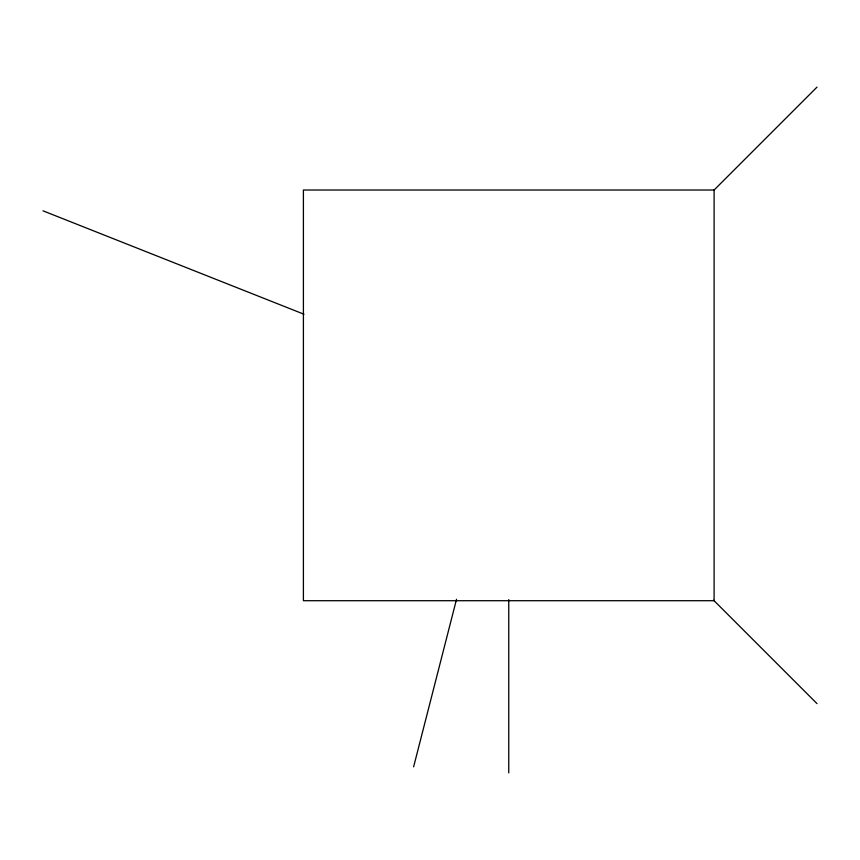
<?xml version="1.0" encoding="UTF-8"?>
<svg xmlns="http://www.w3.org/2000/svg" width="860" height="860" viewBox="0 0 860 860"><rect width="100%" height="100%" fill="white"/><g stroke="black" fill="none" stroke-linecap="round" stroke-linejoin="round"><path stroke-width="1.29" d="M413.617 766.841L456.531 599.28M713.617 190.501L817 87.118M43 210.818L303.978 314.223M713.617 600.226L817 703.609M508.754 599.571L508.754 772.882M714.101 190.017L303.408 190.017L303.408 600.71L714.101 600.71L714.101 190.017"/></g></svg>
